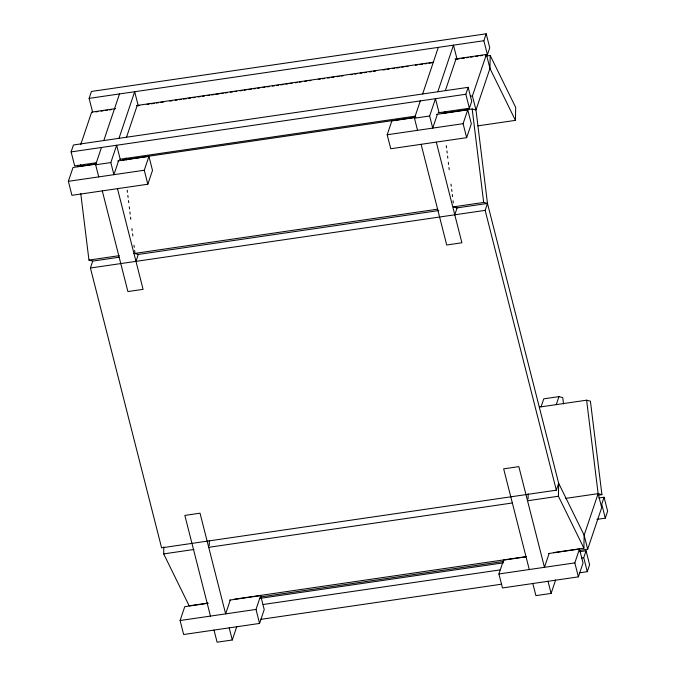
<?xml version="1.0" encoding="UTF-8"?>
<svg xmlns="http://www.w3.org/2000/svg" width="676" height="676" viewBox="0 0 676 676"><rect width="100%" height="100%" fill="white"/><g stroke="black" fill="none" stroke-linecap="round" stroke-linejoin="round"><path stroke-width="1.01" d="M207.971 603.085L189.17 605.823L163.693 553.898L163.82 546.901M209.273 545.507L209.366 540.394M486.019 56.057L490.193 55.449L489.956 68.437L475.972 109.977L487.48 203.442L558.663 483.255L584.14 535.181L587.697 549.174L579.349 550.399M477.847 125.854L515.442 120.362L515.678 107.374L490.193 55.449M528.091 498.939L528.184 493.826M553.619 552.596L583.903 548.177L558.418 496.243L558.663 483.255L556.331 490.176L161.598 547.83L90.423 268.017L92.747 261.097L119.061 257.252M583.903 548.177L584.14 535.181L598.125 493.649L586.616 400.184L539.625 407.045M96.6 162.688L74.673 165.89L71.107 151.906L73.439 144.977L468.172 87.331L471.73 101.324L469.397 108.244L438.073 112.816M92.68 112.368L89.122 98.375L91.454 91.454L486.188 33.8L489.745 47.793L487.413 54.714L485.326 55.018M117.742 160.947L148.94 156.393L152.497 170.386L147.833 184.227L71.926 195.322L68.369 181.329L73.025 167.479L95.907 164.141M80.681 144.732L91.666 112.098L115.68 108.591M98.73 176.892L95.646 164.775L101.476 147.469M103.8 140.549L119.491 93.939M118.57 160.829L113.914 174.678L110.83 162.561L116.652 145.247L120.218 159.24M118.984 138.326L134.668 91.725L138.225 105.709M126.564 137.093L137.211 105.448M147.833 184.227L144.275 170.242L148.94 156.393M135.969 261.367L138.293 254.438L135.006 253.576M229.612 600.127L260.666 595.598L264.223 609.583L259.559 623.433L183.652 634.519L180.095 620.526L184.751 606.685L208.031 603.279M230.296 600.026L225.64 613.876L200.028 513.194L184.844 515.416L210.456 616.09M436.561 114.388L467.758 109.833L471.316 123.818L466.66 137.667L390.745 148.754L387.187 134.761L391.843 120.919L415.765 117.421M214.013 630.083L217.097 642.2L232.282 639.986L236.811 626.525M417.548 130.324L414.472 118.216L420.295 100.901M422.627 93.981L438.31 47.379M259.559 623.433L256.001 609.439L260.666 595.598M437.389 114.261L432.733 128.11L429.649 115.993L435.479 98.688L439.037 112.681M437.803 91.767L453.486 45.157L457.052 59.15M445.383 90.525L456.03 58.88M469.397 108.244L465.84 94.251L468.172 87.331M487.413 54.714L483.855 40.721L486.188 33.8M466.66 137.667L463.094 123.674L467.758 109.833M441.893 113.399L472.178 108.971L475.972 109.977L472.414 95.984L486.399 54.443L455.066 59.023M454.787 214.799L457.111 207.878L453.824 207.008M556.331 490.176L485.148 210.363L487.48 203.442L483.678 202.445L453.402 206.864M541.07 406.834L543.766 398.84L558.942 396.618L562.745 397.623L563.514 403.885M548.43 553.568L579.484 549.03L583.042 563.023L578.386 576.865L502.471 587.951L498.913 573.966L503.569 560.117L525.843 556.863M556.255 404.611L558.942 396.618M549.115 553.467L544.459 567.308L518.847 466.634L503.662 468.848L529.274 569.53M532.832 583.523L535.916 595.632L551.101 593.418L555.63 579.957M578.386 576.865L574.82 562.88L579.484 549.03M579.983 572.741L587.292 571.676L583.726 557.683L586.058 550.763L579.797 551.675M598.851 497.992L604.074 497.232L601.741 504.152L605.299 518.146L596.95 519.371M587.697 549.174L601.682 507.634L598.125 493.649L565.736 498.381M587.292 571.676L589.616 564.756L586.058 550.763M605.299 518.146L607.631 511.225L604.074 497.232M89.122 98.375L483.855 40.721M136.569 105.54L433.139 62.226M95.815 111.903L97.902 111.599M101.037 111.143L103.124 110.839M105.211 110.534L107.307 110.23M109.394 109.926L111.481 109.622M137.583 105.802L139.679 105.498M146.988 104.434L149.075 104.129M151.162 103.825L154.297 103.369M156.384 103.065L158.471 102.752M160.558 102.448L163.693 101.992M169.955 101.079L172.05 100.775M175.177 100.318L177.264 100.014M179.36 99.702L181.447 99.397M183.534 99.093L186.669 98.637M188.756 98.333L190.843 98.028M192.93 97.724L195.018 97.42M198.153 96.964L200.24 96.651M202.327 96.347L204.422 96.043M207.549 95.586L209.636 95.282M211.732 94.978L213.819 94.674M215.906 94.37L219.041 93.913M221.128 93.609L223.215 93.296M225.302 92.992L227.389 92.688M230.524 92.232L232.612 91.928M234.699 91.623L236.794 91.319M239.921 90.863L242.016 90.559M244.104 90.246L246.191 89.942M248.278 89.638L251.413 89.181M253.5 88.877L255.587 88.573M257.674 88.269L259.761 87.964M262.896 87.508L264.984 87.196M267.071 86.891L269.166 86.587M272.293 86.131L274.388 85.827M276.476 85.522L278.563 85.218M280.65 84.914L283.785 84.458M285.872 84.145L287.959 83.841M290.046 83.537L292.133 83.233M295.268 82.776L297.355 82.472M299.443 82.168L301.538 81.864M304.665 81.407L306.76 81.095M308.847 80.79L310.935 80.486M318.244 79.422L320.331 79.117M322.418 78.813L324.505 78.509M327.64 78.053L329.727 77.74M331.815 77.436L333.91 77.132M337.037 76.675L339.132 76.371M341.219 76.067L343.307 75.763M350.616 74.69L352.703 74.385M354.79 74.081L356.877 73.777M360.012 73.321L362.099 73.016M364.187 72.712L366.282 72.408M369.409 71.952L371.504 71.639M373.591 71.335L375.679 71.031M382.988 69.966L385.075 69.662M387.162 69.358L389.249 69.053M392.384 68.589L394.471 68.284M396.558 67.98L399.693 67.524M401.781 67.22L403.876 66.916M405.963 66.611L408.05 66.307M415.36 65.234L417.447 64.93M419.534 64.626L422.669 64.169M424.756 63.865L426.843 63.561M428.93 63.257L432.065 62.8M457.128 59.133L459.215 58.829M461.302 58.525L464.437 58.068M466.524 57.764L468.62 57.46M470.707 57.156L472.794 56.852M475.929 56.395L478.017 56.083M480.104 55.778L482.191 55.474M71.107 151.906L465.84 94.251M470.327 96.288L472.414 95.984M119.576 159.333L415.098 116.171M77.444 166.626L96.246 163.879M122.348 160.068L415.791 117.21M95.646 164.775L110.83 162.561M414.472 118.216L429.649 115.993M68.369 181.329L144.275 170.242M387.187 134.761L463.094 123.674M80.774 193.623L88.953 260.091L119.238 255.672M133.856 253.534L437.735 209.154M137.65 254.531L438.8 210.549M456.148 208.014L487.48 203.442M90.423 268.017L485.148 210.363M163.693 553.898L193.978 549.478M208.597 547.34L512.476 502.961M528.133 500.671L558.418 496.243M597.745 495.255L601.919 494.646L590.418 401.181L586.616 400.184M234.073 599.266L526.469 556.568M260.851 596.916L503.113 561.528M260.252 598.345L503.561 562.812M263.141 604.505L500.189 569.885M581.639 557.987L583.726 557.683M180.095 620.526L256.001 609.439M498.913 573.966L574.82 562.88M260.437 619.41L501.66 584.182M88.953 260.091L92.747 261.097M598.125 493.649L601.919 494.646M515.442 120.362L489.956 68.437L486.399 54.443M444.85 111.413L445.357 113.407M436.29 142.104L461.902 242.785L446.718 244.999L421.114 144.318M548.016 581.301L551.101 593.418M126.032 157.973L126.539 159.975M117.472 188.663L143.084 289.345L127.899 291.559L102.287 190.886M229.198 627.869L232.282 639.986M80.486 164.631L80.993 166.626M472.178 108.971L483.678 202.445M446.287 145.737L446.54 147.816M446.92 150.934L447.182 153.004M447.563 156.122L447.816 158.201M448.332 162.358L448.585 164.429M448.965 167.547L449.227 169.625M451.019 184.159L451.272 186.238M451.652 189.356L451.906 191.435M452.295 194.553L452.548 196.623M453.064 200.78L453.317 202.859M127.206 190.226L127.468 192.305M127.849 195.415L128.102 197.493M128.491 200.611L128.744 202.69M129.251 206.839L129.513 208.918M129.893 212.036L130.147 214.115M130.536 217.224L130.789 219.303M131.938 228.649L132.192 230.727M132.581 233.845L132.834 235.924M133.983 245.27L134.237 247.34M134.625 250.458L134.879 252.537"/></g></svg>
